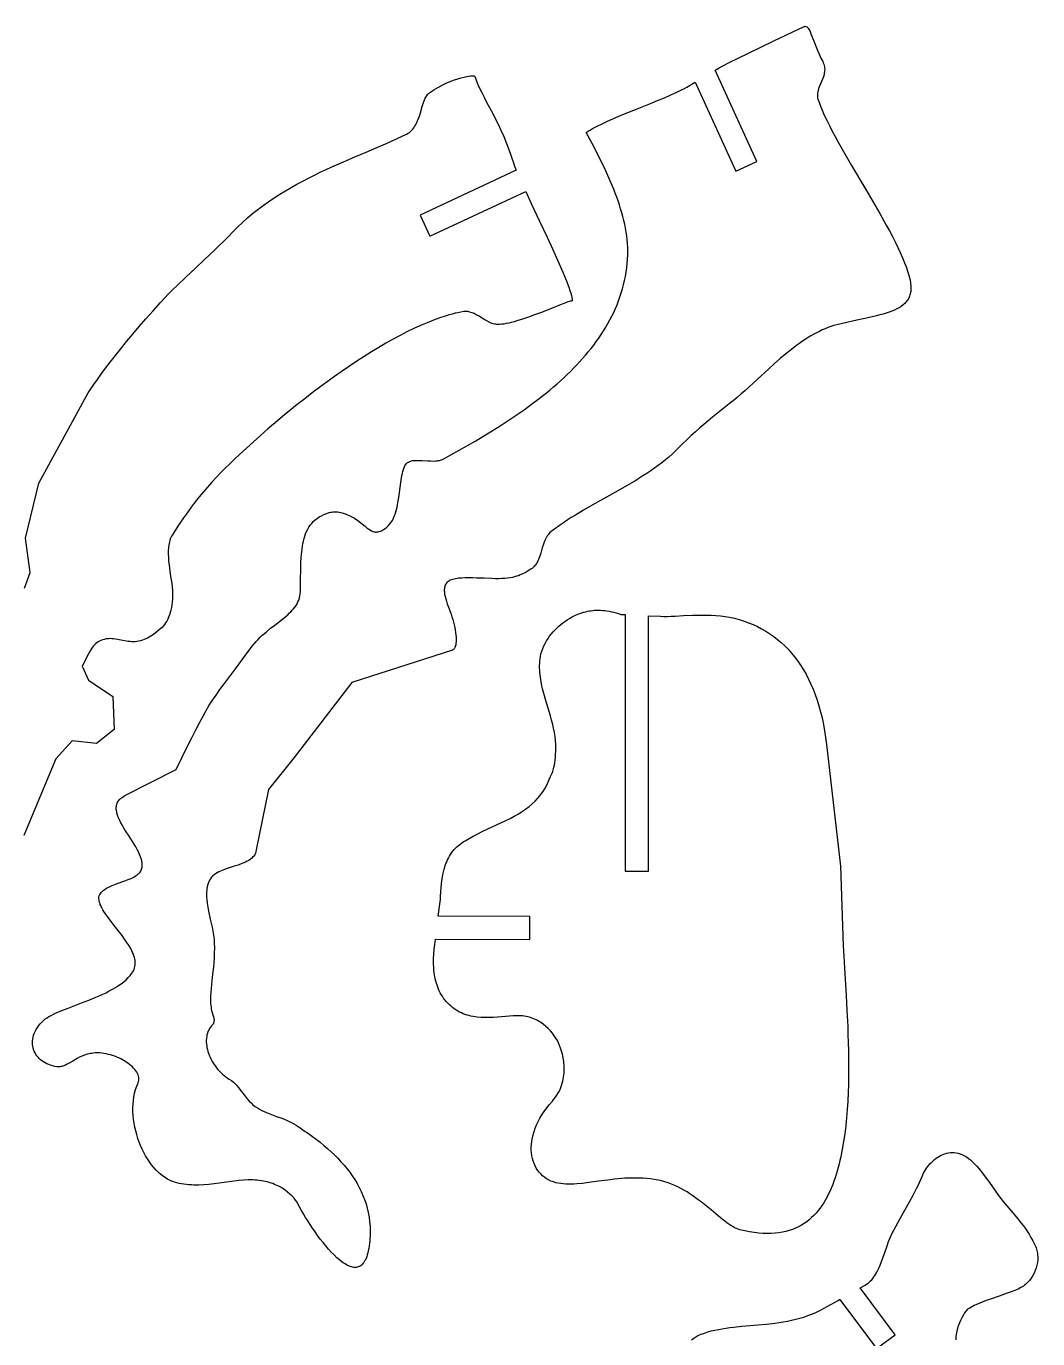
# Model space of a CAD drawing. Extents: x 0 to 754, y 0 to 287.
# Drawn here: x 623.3 to 754, y 117.2 to 286.7 of the extents above; entities that cross this region are included whole.
import ezdxf

# ---------------------------------------------------------------- set-up
doc = ezdxf.new("R2010")
doc.units = 0
doc.layers.get('0').update_dxf_attribs({"color": 1, "linetype": 'CONTINUOUS'})

msp = doc.modelspace()

# ---------------------------------------------------------------- linework, layer by layer
for points in [[(695.66, 272.96), (695.9, 273.12), (696.18, 273.29), (696.47, 273.47), (696.8, 273.65), (697.15, 273.83), (697.52, 274.01), (698.31, 274.38), (699.18, 274.76), (700.09, 275.15), (701.04, 275.54), (702, 275.93), (703.94, 276.7), (704.87, 277.09), (705.76, 277.46), (706.6, 277.82), (707.37, 278.17), (708.05, 278.51), (708.35, 278.67), (708.63, 278.83), (709.64, 279.43), (709.71, 279.47), (714.96, 267.96), (717.69, 269.21), (712.3, 281.01), (712.84, 281.33), (713.37, 281.62), (714.2, 282.05), (715.29, 282.59), (716.62, 283.23), (719.9, 284.8), (723.81, 286.66), (723.88, 286.68), (723.94, 286.69), (724, 286.68), (724.07, 286.66), (724.13, 286.62), (724.19, 286.57), (724.25, 286.51), (724.31, 286.43), (724.43, 286.24), (724.56, 286), (724.68, 285.72), (724.81, 285.41), (725.09, 284.7), (725.4, 283.89), (725.58, 283.46), (725.76, 283.02), (725.97, 282.58), (726.19, 282.13), (726.27, 281.96), (726.33, 281.78), (726.38, 281.61), (726.42, 281.44), (726.44, 281.27), (726.45, 281.1), (726.44, 280.94), (726.43, 280.78), (726.4, 280.62), (726.37, 280.46), (726.28, 280.16), (726.16, 279.85), (726.04, 279.55), (725.79, 278.95), (725.67, 278.65), (725.59, 278.35), (725.55, 278.2), (725.53, 278.04), (725.51, 277.89), (725.51, 277.73), (725.52, 277.57), (725.54, 277.42), (725.58, 277.25), (725.63, 277.09), (725.86, 276.49), (726.12, 275.86), (726.4, 275.21), (726.72, 274.55), (727.06, 273.86), (727.42, 273.16), (727.8, 272.45), (728.2, 271.72), (729.04, 270.23), (729.93, 268.7), (731.76, 265.6), (732.67, 264.05), (733.56, 262.51), (734.41, 261.01), (734.81, 260.27), (735.19, 259.54), (735.55, 258.83), (735.9, 258.13), (736.21, 257.45), (736.51, 256.79), (736.77, 256.15), (737, 255.53), (737.2, 254.93), (737.37, 254.36), (737.47, 253.92), (737.54, 253.51), (737.58, 253.13), (737.58, 252.95), (737.58, 252.77), (737.57, 252.6), (737.56, 252.44), (737.53, 252.28), (737.5, 252.13), (737.46, 251.98), (737.41, 251.84), (737.36, 251.71), (737.3, 251.57), (737.23, 251.45), (737.16, 251.33), (737.08, 251.21), (736.99, 251.1), (736.9, 250.99), (736.8, 250.88), (736.58, 250.69), (736.33, 250.5), (736.06, 250.33), (735.77, 250.17), (735.46, 250.03), (735.12, 249.89), (734.77, 249.76), (734.39, 249.64), (733.99, 249.52), (733.58, 249.41), (733.15, 249.3), (732.23, 249.09), (730.22, 248.65), (729.14, 248.4), (728.01, 248.12), (727.63, 248.02), (727.25, 247.9), (726.87, 247.76), (726.5, 247.62), (726.13, 247.46), (725.76, 247.28), (725.4, 247.1), (725.03, 246.9), (724.67, 246.7), (724.31, 246.48), (723.95, 246.25), (723.59, 246.01), (723.23, 245.76), (722.87, 245.5), (722.15, 244.95), (721.43, 244.37), (720.71, 243.77), (719.97, 243.13), (719.23, 242.46), (717.71, 241.08), (716.13, 239.62), (715.64, 239.18), (715.14, 238.75), (714.63, 238.32), (714.11, 237.9), (713.05, 237.05), (711.96, 236.18), (710.86, 235.27), (710.31, 234.8), (709.75, 234.32), (709.19, 233.82), (708.64, 233.29), (708.08, 232.75), (707.53, 232.19), (707.15, 231.79), (706.74, 231.41), (706.32, 231.04), (705.88, 230.67), (705.43, 230.31), (704.96, 229.95), (704.48, 229.61), (703.99, 229.27), (703.48, 228.93), (702.97, 228.6), (702.45, 228.27), (701.92, 227.95), (700.84, 227.31), (699.74, 226.68), (697.51, 225.43), (696.41, 224.81), (695.32, 224.18), (694.25, 223.54), (693.72, 223.22), (693.21, 222.89), (692.7, 222.56), (692.21, 222.22), (691.73, 221.88), (691.26, 221.53), (691.11, 221.41), (690.97, 221.28), (690.84, 221.14), (690.73, 221), (690.62, 220.85), (690.53, 220.69), (690.44, 220.53), (690.36, 220.37), (690.21, 220.03), (690.09, 219.68), (689.98, 219.32), (689.88, 218.97), (689.77, 218.61), (689.66, 218.26), (689.54, 217.93), (689.4, 217.6), (689.32, 217.45), (689.23, 217.3), (689.13, 217.16), (689.03, 217.03), (688.92, 216.9), (688.79, 216.78), (688.65, 216.67), (688.51, 216.57), (688.14, 216.34), (687.76, 216.11), (687.56, 216.01), (687.35, 215.91), (687.13, 215.81), (686.9, 215.72), (686.66, 215.64), (686.4, 215.56), (686.12, 215.5), (685.82, 215.44), (685.49, 215.4), (685.14, 215.36), (684.77, 215.34), (684.36, 215.33), (683.92, 215.33), (683.46, 215.34), (682.49, 215.38), (681.49, 215.42), (680.99, 215.44), (680.5, 215.45), (680.02, 215.44), (679.57, 215.42), (679.15, 215.38), (678.76, 215.33), (678.58, 215.29), (678.41, 215.24), (678.25, 215.19), (678.1, 215.13), (677.97, 215.07), (677.85, 214.99), (677.74, 214.91), (677.65, 214.82), (677.58, 214.72), (677.51, 214.61), (677.45, 214.51), (677.41, 214.39), (677.37, 214.27), (677.35, 214.15), (677.33, 214.02), (677.32, 213.89), (677.32, 213.76), (677.33, 213.62), (677.36, 213.34), (677.42, 213.04), (677.5, 212.73), (677.6, 212.41), (677.71, 212.09), (677.95, 211.42), (678.2, 210.74), (678.31, 210.4), (678.42, 210.06), (678.51, 209.73), (678.59, 209.39), (678.67, 209.05), (678.73, 208.72), (678.78, 208.4), (678.81, 208.09), (678.84, 207.79), (678.85, 207.5), (678.84, 207.23), (678.82, 206.99), (678.79, 206.77), (678.74, 206.57), (678.67, 206.41), (678.63, 206.34), (678.59, 206.28), (678.54, 206.22), (678.49, 206.18), (678.43, 206.14), (678.37, 206.12), (665.37, 201.93), (657.91, 192.22), (654.61, 188.11), (653.03, 180.29), (652.99, 180.07), (652.92, 179.87), (652.83, 179.68), (652.71, 179.51), (652.57, 179.35), (652.42, 179.2), (652.25, 179.07), (652.06, 178.95), (651.86, 178.83), (651.64, 178.72), (651.42, 178.62), (651.18, 178.53), (650.69, 178.35), (650.18, 178.19), (649.66, 178.02), (649.15, 177.85), (648.65, 177.66), (648.42, 177.56), (648.19, 177.45), (647.97, 177.33), (647.77, 177.21), (647.58, 177.07), (647.4, 176.92), (647.25, 176.76), (647.11, 176.58), (646.99, 176.39), (646.89, 176.18), (646.81, 175.97), (646.75, 175.76), (646.7, 175.54), (646.66, 175.32), (646.63, 175.09), (646.62, 174.86), (646.61, 174.63), (646.61, 174.39), (646.62, 174.15), (646.64, 173.9), (646.7, 173.41), (646.78, 172.91), (646.87, 172.39), (647.1, 171.36), (647.33, 170.31), (647.43, 169.79), (647.51, 169.28), (647.58, 168.76), (647.61, 168.26), (647.63, 167.62), (647.62, 166.99), (647.6, 166.37), (647.56, 165.76), (647.5, 165.16), (647.44, 164.58), (647.31, 163.45), (647.2, 162.38), (647.16, 161.87), (647.13, 161.37), (647.13, 160.9), (647.14, 160.44), (647.16, 160.21), (647.19, 160), (647.22, 159.78), (647.26, 159.57), (647.34, 159.28), (647.43, 159.01), (647.5, 158.76), (647.56, 158.52), (647.58, 158.4), (647.58, 158.28), (647.57, 158.17), (647.55, 158.05), (647.51, 157.93), (647.45, 157.81), (647.37, 157.69), (647.27, 157.57), (647.13, 157.4), (647, 157.22), (646.89, 157.03), (646.8, 156.83), (646.73, 156.62), (646.67, 156.41), (646.63, 156.19), (646.6, 155.96), (646.58, 155.73), (646.58, 155.49), (646.6, 155.25), (646.63, 155.01), (646.67, 154.77), (646.72, 154.52), (646.79, 154.28), (646.87, 154.03), (646.96, 153.79), (647.07, 153.54), (647.18, 153.3), (647.31, 153.06), (647.44, 152.83), (647.59, 152.6), (647.75, 152.37), (647.91, 152.15), (648.09, 151.94), (648.27, 151.73), (648.47, 151.53), (648.67, 151.34), (648.88, 151.16), (649.1, 150.99), (649.32, 150.83), (649.55, 150.68), (649.83, 150.5), (650.08, 150.3), (650.31, 150.09), (650.53, 149.86), (650.73, 149.62), (650.93, 149.37), (651.31, 148.86), (651.7, 148.35), (651.91, 148.1), (652.13, 147.85), (652.36, 147.61), (652.61, 147.39), (652.89, 147.17), (653.18, 146.98), (653.46, 146.81), (653.76, 146.66), (654.06, 146.52), (654.37, 146.38), (655.01, 146.13), (655.66, 145.88), (656.32, 145.63), (656.96, 145.37), (657.28, 145.22), (657.58, 145.07), (657.88, 144.91), (658.17, 144.74), (658.71, 144.39), (659.24, 144.03), (659.77, 143.67), (660.29, 143.3), (660.79, 142.92), (661.29, 142.53), (661.77, 142.13), (662.24, 141.73), (662.7, 141.32), (663.14, 140.9), (663.56, 140.47), (663.97, 140.03), (664.37, 139.59), (664.74, 139.13), (665.1, 138.67), (665.44, 138.19), (665.76, 137.71), (666.06, 137.21), (666.33, 136.71), (666.59, 136.19), (666.82, 135.67), (667.03, 135.13), (667.21, 134.59), (667.37, 134.03), (667.5, 133.46), (667.6, 132.88), (667.68, 132.29), (667.73, 131.69), (667.74, 131.38), (667.74, 131.08), (667.74, 130.76), (667.73, 130.45), (667.72, 130.13), (667.69, 129.81), (667.66, 129.49), (667.62, 129.16), (667.57, 128.83), (667.51, 128.53), (667.44, 128.25), (667.37, 127.99), (667.3, 127.75), (667.21, 127.54), (667.12, 127.34), (667.03, 127.16), (666.92, 127), (666.82, 126.86), (666.7, 126.74), (666.58, 126.64), (666.46, 126.55), (666.33, 126.49), (666.2, 126.43), (666.06, 126.4), (665.92, 126.38), (665.78, 126.37), (665.63, 126.38), (665.47, 126.41), (665.32, 126.44), (665.16, 126.5), (665, 126.56), (664.83, 126.64), (664.67, 126.72), (664.5, 126.82), (664.33, 126.93), (664.15, 127.05), (663.8, 127.33), (663.45, 127.63), (663.09, 127.98), (662.73, 128.35), (662.37, 128.74), (662.01, 129.16), (661.66, 129.59), (661.31, 130.04), (660.96, 130.5), (660.63, 130.97), (660.3, 131.44), (659.99, 131.91), (659.69, 132.37), (659.41, 132.83), (659.14, 133.28), (658.89, 133.71), (658.67, 134.12), (658.46, 134.51), (658.31, 134.78), (658.12, 135.05), (657.91, 135.32), (657.67, 135.59), (657.39, 135.85), (657.09, 136.11), (656.76, 136.36), (656.41, 136.59), (656.02, 136.81), (655.61, 137.01), (655.39, 137.1), (655.17, 137.19), (654.94, 137.27), (654.71, 137.34), (654.46, 137.41), (654.22, 137.47), (653.96, 137.53), (653.7, 137.57), (653.43, 137.61), (653.16, 137.64), (652.88, 137.66), (652.59, 137.67), (652.3, 137.67), (652, 137.67), (651.4, 137.64), (650.79, 137.58), (650.16, 137.51), (648.88, 137.34), (648.23, 137.25), (647.58, 137.17), (646.93, 137.1), (646.28, 137.04), (645.63, 137.01), (645.3, 137.01), (644.98, 137.01), (644.66, 137.02), (644.34, 137.04), (644.02, 137.07), (643.7, 137.11), (643.39, 137.16), (643.08, 137.22), (642.77, 137.3), (642.46, 137.39), (642.28, 137.45), (642.1, 137.52), (641.92, 137.6), (641.75, 137.69), (641.57, 137.78), (641.4, 137.88), (641.06, 138.11), (640.73, 138.36), (640.41, 138.64), (640.11, 138.95), (639.81, 139.28), (639.52, 139.63), (639.25, 140), (638.99, 140.39), (638.74, 140.8), (638.51, 141.22), (638.29, 141.66), (638.09, 142.11), (637.91, 142.57), (637.74, 143.04), (637.59, 143.52), (637.46, 144.01), (637.35, 144.5), (637.26, 144.99), (637.19, 145.49), (637.14, 145.99), (637.11, 146.48), (637.11, 146.97), (637.13, 147.46), (637.17, 147.94), (637.24, 148.42), (637.33, 148.88), (637.45, 149.34), (637.6, 149.78), (637.68, 150), (637.77, 150.21), (637.83, 150.38), (637.87, 150.55), (637.88, 150.72), (637.86, 150.89), (637.83, 151.06), (637.77, 151.24), (637.69, 151.41), (637.6, 151.59), (637.48, 151.76), (637.35, 151.93), (637.2, 152.1), (637.04, 152.27), (636.86, 152.43), (636.67, 152.59), (636.46, 152.75), (636.24, 152.89), (636.02, 153.04), (635.78, 153.17), (635.53, 153.3), (635.28, 153.43), (635.02, 153.54), (634.75, 153.64), (634.48, 153.74), (634.21, 153.82), (633.93, 153.89), (633.65, 153.96), (633.37, 154.01), (633.09, 154.04), (632.81, 154.07), (632.53, 154.08), (632.26, 154.07), (631.98, 154.05), (631.78, 154.02), (631.59, 153.99), (631.4, 153.95), (631.21, 153.9), (630.86, 153.79), (630.52, 153.66), (630.2, 153.51), (629.9, 153.35), (629.33, 153.02), (628.8, 152.71), (628.54, 152.58), (628.29, 152.47), (628.04, 152.38), (627.91, 152.34), (627.79, 152.31), (627.66, 152.3), (627.54, 152.29), (627.41, 152.29), (627.28, 152.3), (627.01, 152.34), (626.74, 152.4), (626.48, 152.48), (626.23, 152.57), (626, 152.67), (625.77, 152.78), (625.56, 152.91), (625.36, 153.05), (625.18, 153.2), (625, 153.36), (624.85, 153.53), (624.7, 153.7), (624.57, 153.89), (624.46, 154.09), (624.36, 154.29), (624.28, 154.5), (624.21, 154.72), (624.17, 154.94), (624.14, 155.16), (624.13, 155.4), (624.13, 155.63), (624.16, 155.87), (624.21, 156.11), (624.27, 156.36), (624.36, 156.6), (624.47, 156.85), (624.6, 157.09), (624.76, 157.34), (624.93, 157.59), (625.13, 157.83), (625.35, 158.07), (625.6, 158.31), (625.79, 158.47), (626.01, 158.62), (626.26, 158.78), (626.55, 158.93), (626.86, 159.09), (627.19, 159.24), (627.92, 159.55), (628.73, 159.87), (629.59, 160.19), (630.48, 160.53), (631.39, 160.89), (632.3, 161.26), (632.75, 161.46), (633.2, 161.66), (633.63, 161.86), (634.05, 162.08), (634.46, 162.3), (634.86, 162.53), (635.23, 162.77), (635.59, 163.01), (635.92, 163.27), (636.23, 163.53), (636.51, 163.8), (636.76, 164.09), (636.88, 164.23), (636.98, 164.38), (637.08, 164.53), (637.17, 164.68), (637.26, 164.86), (637.32, 165.05), (637.37, 165.23), (637.4, 165.42), (637.41, 165.62), (637.4, 165.81), (637.38, 166.01), (637.35, 166.22), (637.3, 166.42), (637.23, 166.63), (637.16, 166.84), (637.07, 167.05), (636.97, 167.26), (636.86, 167.48), (636.61, 167.91), (636.33, 168.35), (636.03, 168.79), (635.71, 169.24), (635.37, 169.68), (634.69, 170.55), (634.04, 171.39), (633.68, 171.88), (633.37, 172.35), (633.23, 172.58), (633.1, 172.81), (632.99, 173.03), (632.89, 173.24), (632.82, 173.45), (632.76, 173.65), (632.73, 173.84), (632.71, 174.02), (632.72, 174.2), (632.76, 174.37), (632.82, 174.53), (632.91, 174.68), (633.01, 174.81), (633.12, 174.94), (633.25, 175.05), (633.4, 175.16), (633.55, 175.27), (633.71, 175.36), (633.88, 175.46), (634.06, 175.55), (634.44, 175.72), (634.84, 175.87), (635.67, 176.17), (636.08, 176.31), (636.49, 176.46), (636.87, 176.62), (637.22, 176.79), (637.38, 176.89), (637.53, 176.98), (637.67, 177.08), (637.8, 177.19), (637.92, 177.3), (638.02, 177.42), (638.11, 177.54), (638.18, 177.68), (638.23, 177.8), (638.26, 177.93), (638.29, 178.07), (638.31, 178.2), (638.31, 178.34), (638.31, 178.48), (638.3, 178.63), (638.27, 178.78), (638.24, 178.93), (638.2, 179.08), (638.1, 179.39), (637.97, 179.71), (637.82, 180.04), (637.65, 180.37), (637.46, 180.7), (637.25, 181.05), (637.04, 181.39), (636.6, 182.08), (636.16, 182.77), (635.95, 183.12), (635.75, 183.46), (635.56, 183.79), (635.4, 184.12), (635.25, 184.45), (635.13, 184.77), (635.04, 185.07), (635.01, 185.23), (634.98, 185.37), (634.96, 185.52), (634.96, 185.66), (634.96, 185.8), (634.97, 185.94), (635, 186.07), (635.03, 186.21), (635.08, 186.33), (635.13, 186.46), (635.2, 186.58), (635.29, 186.7), (635.38, 186.81), (635.49, 186.92), (635.62, 187.02), (635.75, 187.12), (635.91, 187.22), (636.08, 187.31), (642.7, 190.67), (644.16, 193.68), (644.75, 194.87), (645.27, 195.9), (645.73, 196.8), (646.16, 197.59), (646.56, 198.31), (646.97, 198.98), (647.39, 199.63), (647.85, 200.3), (648.35, 201.01), (648.93, 201.8), (650.35, 203.71), (652.25, 206.28), (652.5, 206.61), (652.76, 206.92), (653.02, 207.22), (653.28, 207.5), (653.54, 207.76), (653.81, 208.02), (654.08, 208.26), (654.35, 208.49), (654.89, 208.93), (655.42, 209.34), (656.42, 210.11), (656.88, 210.48), (657.1, 210.67), (657.3, 210.86), (657.5, 211.05), (657.69, 211.25), (657.86, 211.45), (658.02, 211.66), (658.17, 211.88), (658.3, 212.1), (658.42, 212.34), (658.52, 212.58), (658.6, 212.84), (658.66, 213.1), (658.71, 213.39), (658.73, 213.68), (658.76, 214.4), (658.77, 215.13), (658.79, 216.62), (658.81, 217.37), (658.84, 218.1), (658.87, 218.46), (658.9, 218.82), (658.95, 219.17), (659, 219.52), (659.06, 219.86), (659.13, 220.19), (659.21, 220.52), (659.31, 220.83), (659.41, 221.13), (659.54, 221.43), (659.68, 221.71), (659.83, 221.98), (660, 222.24), (660.2, 222.48), (660.4, 222.71), (660.63, 222.93), (660.89, 223.12), (661.16, 223.31), (661.45, 223.47), (661.77, 223.62), (662.13, 223.76), (662.46, 223.87), (662.61, 223.91), (662.76, 223.94), (662.92, 223.97), (663.07, 223.98), (663.23, 223.98), (663.39, 223.97), (663.56, 223.95), (663.75, 223.92), (663.94, 223.87), (664.15, 223.82), (664.63, 223.66), (664.83, 223.59), (665.02, 223.51), (665.21, 223.42), (665.38, 223.33), (665.72, 223.14), (666.03, 222.93), (666.32, 222.72), (666.6, 222.51), (667.1, 222.1), (667.33, 221.91), (667.56, 221.74), (667.78, 221.59), (668, 221.48), (668.11, 221.44), (668.22, 221.4), (668.33, 221.37), (668.44, 221.36), (668.56, 221.36), (668.67, 221.37), (668.79, 221.39), (668.91, 221.42), (669.05, 221.47), (669.19, 221.53), (669.46, 221.67), (669.69, 221.82), (669.91, 222), (670.11, 222.19), (670.29, 222.4), (670.46, 222.63), (670.61, 222.87), (670.74, 223.13), (670.86, 223.39), (670.96, 223.67), (671.06, 223.96), (671.14, 224.26), (671.22, 224.56), (671.28, 224.88), (671.34, 225.19), (671.45, 225.83), (671.53, 226.48), (671.61, 227.12), (671.7, 227.75), (671.79, 228.36), (671.85, 228.65), (671.91, 228.92), (671.98, 229.19), (672.06, 229.45), (672.15, 229.69), (672.24, 229.92), (672.31, 230.04), (672.39, 230.15), (672.49, 230.25), (672.59, 230.33), (672.71, 230.4), (672.83, 230.46), (672.97, 230.51), (673.11, 230.55), (673.26, 230.58), (673.41, 230.6), (673.74, 230.62), (674.09, 230.62), (674.45, 230.61), (675.19, 230.56), (675.55, 230.54), (675.9, 230.53), (676.24, 230.54), (676.4, 230.56), (676.55, 230.58), (676.7, 230.61), (676.84, 230.64), (676.97, 230.69), (677.09, 230.75), (678.16, 231.33), (679.24, 231.92), (680.31, 232.53), (681.38, 233.14), (682.44, 233.78), (683.5, 234.42), (684.55, 235.08), (685.59, 235.75), (686.61, 236.44), (687.62, 237.14), (688.6, 237.86), (689.57, 238.59), (690.51, 239.34), (690.98, 239.72), (691.43, 240.11), (691.88, 240.49), (692.32, 240.89), (692.76, 241.29), (693.18, 241.69), (693.6, 242.09), (694.01, 242.51), (694.41, 242.92), (694.8, 243.34), (695.19, 243.77), (695.56, 244.2), (695.92, 244.63), (696.28, 245.07), (696.62, 245.51), (696.95, 245.96), (697.28, 246.41), (697.59, 246.87), (697.89, 247.34), (698.17, 247.81), (698.45, 248.28), (698.71, 248.76), (698.96, 249.24), (699.2, 249.73), (699.42, 250.22), (699.63, 250.72), (699.83, 251.23), (700.01, 251.74), (700.18, 252.26), (700.34, 252.78), (700.48, 253.3), (700.6, 253.84), (700.71, 254.38), (700.8, 254.92), (700.88, 255.47), (700.94, 256.03), (700.98, 256.59), (701.01, 257.15), (701.02, 257.64), (701.01, 258.13), (700.98, 258.62), (700.94, 259.12), (700.88, 259.61), (700.81, 260.11), (700.72, 260.61), (700.62, 261.11), (700.51, 261.61), (700.38, 262.11), (700.25, 262.61), (700.1, 263.12), (699.94, 263.62), (699.77, 264.12), (699.59, 264.62), (699.41, 265.13), (699.21, 265.63), (699.01, 266.13), (698.58, 267.13), (698.13, 268.12), (697.66, 269.11), (697.17, 270.09), (696.67, 271.06), (696.17, 272.02), (695.66, 272.96)], [(700.13, 210.71), (700.69, 210.69), (700.69, 177.56), (703.7, 177.56), (703.7, 210.55), (705.25, 210.48), (705.68, 210.47), (706.13, 210.47), (706.62, 210.49), (707.13, 210.51), (708.22, 210.56), (709.38, 210.61), (709.97, 210.63), (710.57, 210.64), (711.18, 210.64), (711.79, 210.62), (712.39, 210.59), (712.99, 210.54), (713.58, 210.46), (714.16, 210.36), (714.8, 210.22), (715.42, 210.05), (716.03, 209.86), (716.62, 209.65), (717.2, 209.41), (717.76, 209.15), (718.31, 208.87), (718.85, 208.56), (719.37, 208.23), (719.88, 207.87), (720.36, 207.49), (720.84, 207.09), (721.3, 206.66), (721.74, 206.21), (722.16, 205.73), (722.57, 205.23), (722.97, 204.7), (723.34, 204.16), (723.7, 203.58), (724.04, 202.99), (724.36, 202.36), (724.67, 201.72), (724.95, 201.05), (725.22, 200.36), (725.47, 199.64), (725.7, 198.89), (725.91, 198.13), (726.11, 197.34), (726.28, 196.52), (726.43, 195.68), (726.57, 194.82), (726.68, 193.93), (728.48, 178.19), (728.85, 167.93), (728.91, 166.56), (729, 165.01), (729.22, 161.48), (729.33, 159.54), (729.42, 157.51), (729.46, 156.46), (729.49, 155.41), (729.52, 154.34), (729.53, 153.27), (729.54, 152.18), (729.53, 151.1), (729.51, 150.01), (729.47, 148.93), (729.42, 147.85), (729.35, 146.78), (729.27, 145.72), (729.17, 144.68), (729.04, 143.64), (728.89, 142.63), (728.72, 141.64), (728.53, 140.67), (728.42, 140.2), (728.31, 139.73), (728.19, 139.27), (728.07, 138.82), (727.93, 138.38), (727.79, 137.94), (727.65, 137.52), (727.49, 137.1), (727.32, 136.68), (727.15, 136.27), (726.96, 135.87), (726.76, 135.48), (726.55, 135.1), (726.33, 134.73), (726.1, 134.38), (725.86, 134.03), (725.6, 133.71), (725.33, 133.39), (725.05, 133.09), (724.76, 132.8), (724.45, 132.53), (724.13, 132.28), (723.79, 132.05), (723.44, 131.83), (723.08, 131.63), (722.69, 131.45), (722.29, 131.28), (721.88, 131.14), (721.45, 131.02), (721, 130.92), (720.53, 130.84), (720.05, 130.79), (719.55, 130.76), (719.03, 130.75), (718.49, 130.77), (717.93, 130.81), (717.35, 130.87), (716.75, 130.97), (716.13, 131.09), (715.49, 131.24), (715.27, 131.3), (715.05, 131.39), (714.82, 131.5), (714.58, 131.64), (714.33, 131.79), (714.08, 131.96), (713.82, 132.15), (713.55, 132.35), (713, 132.79), (712.41, 133.28), (711.8, 133.79), (711.15, 134.32), (710.48, 134.85), (710.13, 135.12), (709.78, 135.38), (709.42, 135.63), (709.05, 135.88), (708.67, 136.12), (708.28, 136.35), (707.89, 136.57), (707.49, 136.78), (707.08, 136.97), (706.67, 137.14), (706.24, 137.3), (705.81, 137.44), (705.37, 137.56), (704.93, 137.65), (704.44, 137.74), (703.95, 137.8), (703.47, 137.85), (702.99, 137.89), (702.52, 137.91), (702.04, 137.92), (701.58, 137.91), (701.11, 137.9), (700.65, 137.88), (700.2, 137.84), (699.3, 137.76), (698.43, 137.66), (697.58, 137.54), (695.95, 137.32), (695.17, 137.22), (694.42, 137.16), (694.06, 137.13), (693.7, 137.12), (693.35, 137.12), (693.01, 137.13), (692.68, 137.15), (692.36, 137.19), (692.04, 137.24), (691.74, 137.31), (691.41, 137.41), (691.09, 137.53), (690.8, 137.67), (690.52, 137.83), (690.25, 138.01), (690, 138.22), (689.77, 138.44), (689.56, 138.68), (689.37, 138.94), (689.2, 139.21), (689.04, 139.5), (688.91, 139.81), (688.8, 140.13), (688.7, 140.46), (688.63, 140.8), (688.59, 141.16), (688.56, 141.53), (688.56, 141.91), (688.58, 142.3), (688.63, 142.69), (688.7, 143.1), (688.8, 143.51), (688.92, 143.93), (689.07, 144.35), (689.25, 144.78), (689.45, 145.21), (689.68, 145.65), (689.94, 146.09), (690.23, 146.53), (690.55, 146.97), (690.9, 147.41), (691.28, 147.86), (691.48, 148.1), (691.67, 148.35), (691.84, 148.6), (692, 148.85), (692.14, 149.11), (692.27, 149.37), (692.38, 149.63), (692.47, 149.89), (692.56, 150.16), (692.63, 150.42), (692.69, 150.69), (692.73, 150.95), (692.77, 151.22), (692.79, 151.48), (692.81, 151.74), (692.81, 151.99), (692.81, 152.25), (692.8, 152.5), (692.78, 152.74), (692.75, 152.99), (692.68, 153.45), (692.59, 153.9), (692.48, 154.31), (692.35, 154.7), (692.22, 155.05), (692.08, 155.36), (691.93, 155.67), (691.74, 155.98), (691.53, 156.3), (691.29, 156.61), (691.03, 156.92), (690.75, 157.22), (690.44, 157.51), (690.1, 157.78), (689.93, 157.9), (689.75, 158.03), (689.56, 158.14), (689.37, 158.25), (689.17, 158.35), (688.97, 158.45), (688.76, 158.53), (688.55, 158.61), (688.33, 158.68), (688.11, 158.74), (687.89, 158.79), (687.65, 158.83), (687.42, 158.86), (687.18, 158.88), (686.93, 158.88), (686.68, 158.88), (686.21, 158.85), (685.73, 158.81), (684.72, 158.73), (684.2, 158.69), (683.67, 158.66), (683.14, 158.64), (682.61, 158.64), (682.08, 158.66), (681.55, 158.71), (681.29, 158.74), (681.03, 158.79), (680.77, 158.84), (680.52, 158.9), (680.26, 158.97), (680.01, 159.05), (679.77, 159.14), (679.53, 159.24), (679.29, 159.36), (679.06, 159.49), (678.83, 159.63), (678.6, 159.78), (678.37, 159.96), (678.15, 160.14), (677.94, 160.34), (677.74, 160.53), (677.56, 160.74), (677.38, 160.95), (677.22, 161.17), (677.07, 161.39), (676.93, 161.62), (676.8, 161.85), (676.68, 162.09), (676.57, 162.33), (676.47, 162.58), (676.38, 162.84), (676.3, 163.1), (676.22, 163.36), (676.16, 163.63), (676.1, 163.9), (676.06, 164.18), (676.02, 164.46), (675.99, 164.75), (675.96, 165.04), (675.94, 165.62), (675.94, 166.23), (675.96, 166.84), (676.01, 167.46), (676.08, 168.09), (676.17, 168.76), (688.35, 168.71), (688.37, 171.71), (676.55, 171.76), (676.78, 173.6), (676.81, 173.89), (676.83, 174.22), (676.88, 174.99), (676.91, 175.42), (676.95, 175.87), (677.01, 176.34), (677.08, 176.82), (677.17, 177.31), (677.3, 177.8), (677.37, 178.05), (677.45, 178.29), (677.53, 178.54), (677.63, 178.78), (677.74, 179.01), (677.85, 179.25), (677.98, 179.48), (678.12, 179.7), (678.26, 179.92), (678.42, 180.13), (678.6, 180.34), (678.78, 180.54), (678.95, 180.7), (679.14, 180.86), (679.34, 181.02), (679.55, 181.17), (679.77, 181.33), (680.01, 181.48), (680.52, 181.79), (681.06, 182.09), (681.64, 182.38), (682.23, 182.68), (682.84, 182.96), (684.07, 183.53), (685.26, 184.09), (685.83, 184.37), (686.36, 184.64), (686.85, 184.92), (687.3, 185.2), (687.56, 185.37), (687.81, 185.55), (688.27, 185.9), (688.68, 186.25), (689.05, 186.6), (689.37, 186.94), (689.66, 187.28), (689.91, 187.61), (690.13, 187.94), (690.33, 188.27), (690.5, 188.58), (690.66, 188.89), (690.79, 189.19), (691.04, 189.77), (691.28, 190.31), (691.32, 190.42), (691.37, 190.58), (691.43, 190.77), (691.48, 191), (691.54, 191.26), (691.59, 191.56), (691.64, 191.9), (691.67, 192.26), (691.7, 192.65), (691.72, 193.06), (691.72, 193.51), (691.71, 193.97), (691.67, 194.45), (691.62, 194.96), (691.54, 195.48), (691.44, 196.01), (691.32, 196.52), (691.18, 197.05), (691.02, 197.6), (690.85, 198.16), (690.5, 199.31), (690.33, 199.9), (690.17, 200.5), (690.02, 201.11), (689.89, 201.71), (689.78, 202.32), (689.73, 202.62), (689.7, 202.92), (689.67, 203.23), (689.65, 203.53), (689.63, 203.82), (689.63, 204.12), (689.64, 204.42), (689.66, 204.71), (689.69, 205), (689.74, 205.29), (689.81, 205.64), (689.91, 205.99), (690.04, 206.33), (690.18, 206.66), (690.34, 206.98), (690.52, 207.3), (690.72, 207.6), (690.92, 207.89), (691.14, 208.18), (691.37, 208.45), (691.61, 208.7), (691.86, 208.95), (692.11, 209.18), (692.37, 209.4), (692.62, 209.61), (692.88, 209.8), (693.17, 210), (693.49, 210.2), (693.82, 210.39), (694.18, 210.57), (694.55, 210.74), (694.94, 210.89), (695.36, 211.02), (695.58, 211.07), (695.8, 211.12), (696.02, 211.16), (696.26, 211.2), (696.49, 211.23), (696.74, 211.25), (696.99, 211.26), (697.24, 211.26), (697.5, 211.25), (697.77, 211.24), (698.04, 211.21), (698.32, 211.17), (698.61, 211.13), (698.9, 211.07), (699.2, 211), (699.5, 210.92), (699.81, 210.82), (700.13, 210.71)]]:
    msp.add_lwpolyline(points, close=True)
for points in [[(623.1, 214.13), (623.82, 216.13), (623.24, 220.57), (624.96, 227.68), (630.83, 238.48), (631.05, 238.87), (631.33, 239.32), (631.67, 239.84), (632.06, 240.43), (632.51, 241.07), (633.02, 241.76), (633.57, 242.51), (634.18, 243.31), (634.84, 244.15), (635.54, 245.03), (636.29, 245.95), (637.08, 246.91), (637.92, 247.89), (638.79, 248.91), (639.71, 249.95), (640.67, 251.01), (641.18, 251.56), (641.72, 252.12), (642.26, 252.67), (642.82, 253.22), (643.98, 254.33), (645.17, 255.44), (646.37, 256.57), (647.59, 257.72), (648.2, 258.31), (648.8, 258.9), (649.4, 259.51), (649.99, 260.12), (650.61, 260.75), (651.24, 261.35), (651.9, 261.93), (652.56, 262.49), (653.24, 263.03), (653.94, 263.55), (654.64, 264.05), (655.36, 264.53), (656.08, 265), (656.81, 265.44), (657.55, 265.88), (658.29, 266.29), (659.04, 266.7), (659.79, 267.09), (660.55, 267.46), (661.3, 267.83), (662.06, 268.19), (662.81, 268.53), (664.3, 269.19), (665.77, 269.83), (667.21, 270.44), (668.61, 271.03), (669.95, 271.61), (671.24, 272.19), (671.86, 272.48), (672.46, 272.77), (672.64, 272.87), (672.81, 272.98), (672.97, 273.11), (673.12, 273.25), (673.25, 273.4), (673.38, 273.56), (673.49, 273.73), (673.6, 273.91), (673.7, 274.09), (673.79, 274.28), (673.96, 274.68), (674.1, 275.08), (674.23, 275.5), (674.47, 276.31), (674.59, 276.7), (674.71, 277.06), (674.85, 277.39), (674.93, 277.54), (675.01, 277.67), (675.1, 277.8), (675.19, 277.92), (675.29, 278.02), (675.4, 278.1), (675.7, 278.3), (675.99, 278.49), (676.28, 278.66), (676.57, 278.83), (677.12, 279.12), (677.65, 279.38), (678.16, 279.59), (678.64, 279.77), (679.09, 279.92), (679.5, 280.04), (679.88, 280.13), (680.22, 280.2), (680.51, 280.25), (680.76, 280.28), (680.96, 280.29), (681.11, 280.3), (681.2, 280.29), (681.23, 280.28), (681.33, 280), (681.43, 279.73), (681.66, 279.18), (681.92, 278.61), (682.2, 278.03), (682.51, 277.43), (682.83, 276.81), (683.53, 275.49), (683.89, 274.78), (684.26, 274.04), (684.63, 273.25), (684.99, 272.43), (685.36, 271.56), (685.71, 270.64), (685.88, 270.16), (686.05, 269.66), (686.21, 269.16), (686.38, 268.63), (686.38, 268.63), (686.62, 268.09), (674.19, 262.3), (675.46, 259.57), (687.84, 265.34), (688.54, 263.79), (689.62, 261.51), (690.59, 259.46), (691.11, 258.32), (691.64, 257.16), (692.15, 256.01), (692.63, 254.91), (693.05, 253.89), (693.4, 252.98), (693.55, 252.58), (693.66, 252.22), (693.75, 251.91), (693.81, 251.64), (693.84, 251.44), (693.84, 251.36), (693.84, 251.29), (693.82, 251.24), (693.79, 251.21), (693.76, 251.19), (693.71, 251.19), (693.65, 251.19), (693.56, 251.17), (693.28, 251.08), (692.89, 250.94), (692.4, 250.75), (691.18, 250.25), (689.74, 249.69), (688.97, 249.4), (688.2, 249.12), (687.43, 248.86), (686.69, 248.62), (686.33, 248.52), (685.97, 248.43), (685.64, 248.35), (685.31, 248.28), (685.01, 248.23), (684.72, 248.19), (684.45, 248.17), (684.21, 248.16), (684.07, 248.17), (683.93, 248.19), (683.79, 248.22), (683.65, 248.25), (683.38, 248.35), (683.1, 248.47), (682.83, 248.62), (682.55, 248.77), (682, 249.11), (681.72, 249.27), (681.45, 249.43), (681.17, 249.57), (680.9, 249.69), (680.63, 249.78), (680.49, 249.82), (680.36, 249.84), (680.23, 249.86), (680.09, 249.86), (679.96, 249.86), (679.83, 249.84), (679.46, 249.77), (679.09, 249.69), (678.71, 249.61), (678.33, 249.51), (677.94, 249.4), (677.55, 249.28), (676.75, 249.02), (675.93, 248.72), (675.1, 248.39), (674.25, 248.03), (673.38, 247.63), (672.5, 247.2), (671.61, 246.75), (670.7, 246.26), (669.78, 245.75), (668.86, 245.2), (667.92, 244.64), (666.98, 244.05), (666.03, 243.43), (665.08, 242.8), (664.12, 242.14), (663.16, 241.46), (662.19, 240.77), (661.23, 240.06), (660.26, 239.33), (659.3, 238.58), (658.34, 237.82), (657.38, 237.05), (656.43, 236.27), (655.48, 235.47), (654.54, 234.67), (653.6, 233.85), (652.68, 233.03), (651.76, 232.2), (650.86, 231.37), (650.23, 230.78), (649.62, 230.19), (649.02, 229.6), (648.43, 229), (647.86, 228.4), (647.29, 227.78), (646.74, 227.17), (646.2, 226.54), (645.67, 225.9), (645.15, 225.25), (644.64, 224.58), (644.14, 223.9), (643.64, 223.2), (643.15, 222.49), (642.67, 221.76), (642.2, 221.01), (642.1, 220.83), (642.01, 220.65), (641.93, 220.47), (641.87, 220.27), (641.81, 220.08), (641.77, 219.87), (641.73, 219.66), (641.7, 219.45), (641.68, 219.23), (641.67, 219.01), (641.67, 218.56), (641.68, 218.09), (641.72, 217.61), (641.78, 217.13), (641.84, 216.65), (641.98, 215.67), (642.12, 214.72), (642.17, 214.26), (642.21, 213.81), (642.23, 213.42), (642.23, 213.04), (642.22, 212.67), (642.19, 212.3), (642.14, 211.95), (642.08, 211.61), (642.01, 211.28), (641.92, 210.96), (641.82, 210.66), (641.72, 210.37), (641.6, 210.1), (641.47, 209.85), (641.33, 209.62), (641.18, 209.41), (641.03, 209.22), (640.87, 209.05), (640.54, 208.75), (640.19, 208.45), (639.81, 208.17), (639.62, 208.03), (639.42, 207.9), (639.21, 207.78), (639, 207.67), (638.78, 207.56), (638.56, 207.46), (638.33, 207.38), (638.1, 207.31), (637.86, 207.25), (637.62, 207.2), (637.41, 207.18), (637.19, 207.17), (636.97, 207.18), (636.74, 207.2), (636.51, 207.23), (636.28, 207.27), (635.8, 207.36), (635.32, 207.45), (634.84, 207.53), (634.61, 207.56), (634.38, 207.58), (634.15, 207.59), (633.93, 207.58), (633.66, 207.55), (633.41, 207.5), (633.18, 207.44), (632.97, 207.36), (632.77, 207.28), (632.6, 207.17), (632.43, 207.06), (632.28, 206.93), (632.15, 206.8), (632.02, 206.65), (631.9, 206.5), (631.79, 206.34), (631.58, 206), (631.38, 205.63), (630.53, 204.03), (631.35, 202.21), (634.49, 200.11), (634.67, 195.85), (632.42, 194.03), (629.28, 194.37), (627.16, 192.05), (623.01, 182.17)], [(709.27, 117.03), (709.55, 117.24), (709.82, 117.42), (709.95, 117.49), (710.08, 117.56), (710.49, 117.73), (710.91, 117.89), (711.35, 118.03), (711.79, 118.16), (712.25, 118.27), (712.72, 118.37), (713.2, 118.45), (713.69, 118.53), (714.19, 118.6), (714.69, 118.66), (715.73, 118.77), (717.85, 118.95), (718.93, 119.06), (720.02, 119.18), (720.56, 119.26), (721.1, 119.34), (721.64, 119.44), (722.18, 119.55), (722.71, 119.67), (723.24, 119.81), (723.77, 119.96), (724.29, 120.14), (724.8, 120.33), (725.31, 120.55), (725.81, 120.79), (726.3, 121.05), (728.18, 122.11), (728.38, 122.22), (728.41, 122.24), (733.13, 115.88), (735.54, 117.67), (731.05, 123.73), (731.68, 124.09), (731.87, 124.2), (732.05, 124.33), (732.21, 124.47), (732.37, 124.62), (732.52, 124.78), (732.67, 124.95), (732.8, 125.14), (732.93, 125.33), (733.06, 125.53), (733.18, 125.74), (733.4, 126.18), (733.6, 126.65), (733.79, 127.13), (733.98, 127.63), (734.16, 128.15), (734.52, 129.18), (734.71, 129.7), (734.91, 130.21), (735.13, 130.7), (735.37, 131.18), (735.89, 132.13), (736.4, 133.06), (737.41, 134.86), (737.88, 135.72), (738.32, 136.55), (738.51, 136.96), (738.7, 137.35), (738.87, 137.73), (739.03, 138.11), (739.12, 138.33), (739.23, 138.55), (739.35, 138.77), (739.48, 138.98), (739.61, 139.19), (739.76, 139.4), (739.92, 139.6), (740.09, 139.79), (740.27, 139.98), (740.45, 140.15), (740.65, 140.32), (740.85, 140.47), (741.06, 140.61), (741.27, 140.74), (741.49, 140.86), (741.72, 140.96), (741.95, 141.05), (742.19, 141.11), (742.43, 141.16), (742.68, 141.2), (742.93, 141.21), (743.19, 141.2), (743.44, 141.17), (743.7, 141.11), (743.96, 141.03), (744.23, 140.93), (744.49, 140.8), (744.76, 140.65), (745.02, 140.46), (745.29, 140.25), (745.56, 140.01), (745.82, 139.73), (746.09, 139.43), (746.35, 139.13), (746.84, 138.53), (747.3, 137.92), (747.74, 137.32), (748.6, 136.11), (749.04, 135.5), (749.5, 134.9), (749.98, 134.31), (750.49, 133.71), (751.01, 133.1), (751.54, 132.46), (751.8, 132.12), (752.07, 131.78), (752.33, 131.42), (752.59, 131.04), (752.84, 130.65), (753.09, 130.25), (753.33, 129.82), (753.57, 129.37), (753.57, 129.37), (753.64, 129.21), (753.71, 129.05), (753.77, 128.89), (753.82, 128.73), (753.86, 128.56), (753.9, 128.39), (753.93, 128.22), (753.95, 128.05), (753.97, 127.7), (753.96, 127.35), (753.92, 127), (753.86, 126.65), (753.77, 126.31), (753.65, 125.97), (753.5, 125.63), (753.33, 125.31), (753.13, 125), (752.91, 124.7), (752.79, 124.56), (752.66, 124.42), (752.53, 124.29), (752.39, 124.16), (752.27, 124.06), (752.13, 123.96), (751.97, 123.86), (751.8, 123.77), (751.42, 123.58), (751, 123.39), (750.53, 123.21), (750.03, 123.03), (748.97, 122.66), (747.87, 122.28), (747.32, 122.09), (746.78, 121.88), (746.26, 121.67), (745.77, 121.44), (745.31, 121.21), (745.09, 121.08), (744.89, 120.96), (744.79, 120.87), (744.66, 120.72), (744.52, 120.51), (744.36, 120.25), (744.19, 119.94), (744.02, 119.59), (743.85, 119.21), (743.7, 118.8), (743.57, 118.37), (743.52, 118.15), (743.47, 117.93), (743.43, 117.7), (743.4, 117.47), (743.38, 117.25), (743.37, 117.02)]]:
    msp.add_lwpolyline(points)

doc.saveas('drawing.dxf')
